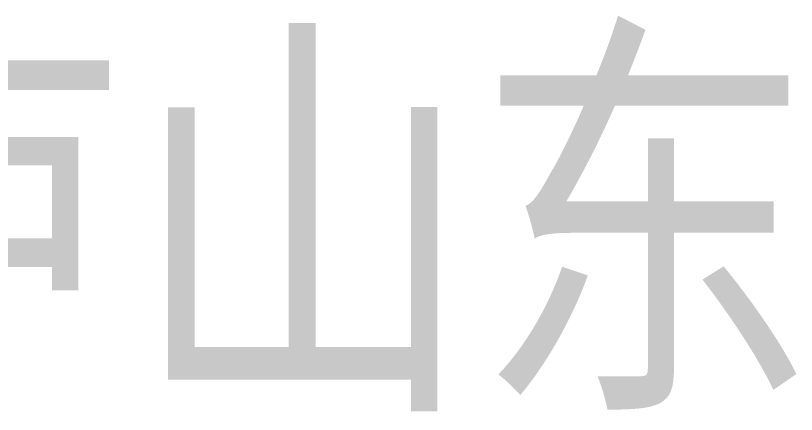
# Model space of a CAD drawing. Header units: inches. Extents: x -3733042 to -3450527, y 579159 to 997713.
# Drawn here: x -3454252 to -3452948, y 603082 to 603747 of the extents above; entities that cross this region are included whole.
import ezdxf
from ezdxf.enums import TextEntityAlignment as Align

# ---------------------------------------------------------------- set-up
doc = ezdxf.new("R2010")
doc.units = ezdxf.units.IN
doc.header["$LTSCALE"] = 1000
doc.header["$MEASUREMENT"] = 0
doc.layers.get('0').update_dxf_attribs({"lineweight": 18})
doc.styles.add('-黑体', font='', dxfattribs={"width": 0.7})
doc.styles.get('-黑体').set_extended_font_data('微软雅黑')

msp = doc.modelspace()

# ---------------------------------------------------------------- texts
at = {"style": '-黑体', "width": 0.8}
msp.add_text('卢山东', height=525, dxfattribs=at).set_placement((-3454632.242581982, 603404.1449273104), align=Align.MIDDLE_LEFT)

doc.saveas('drawing.dxf')
